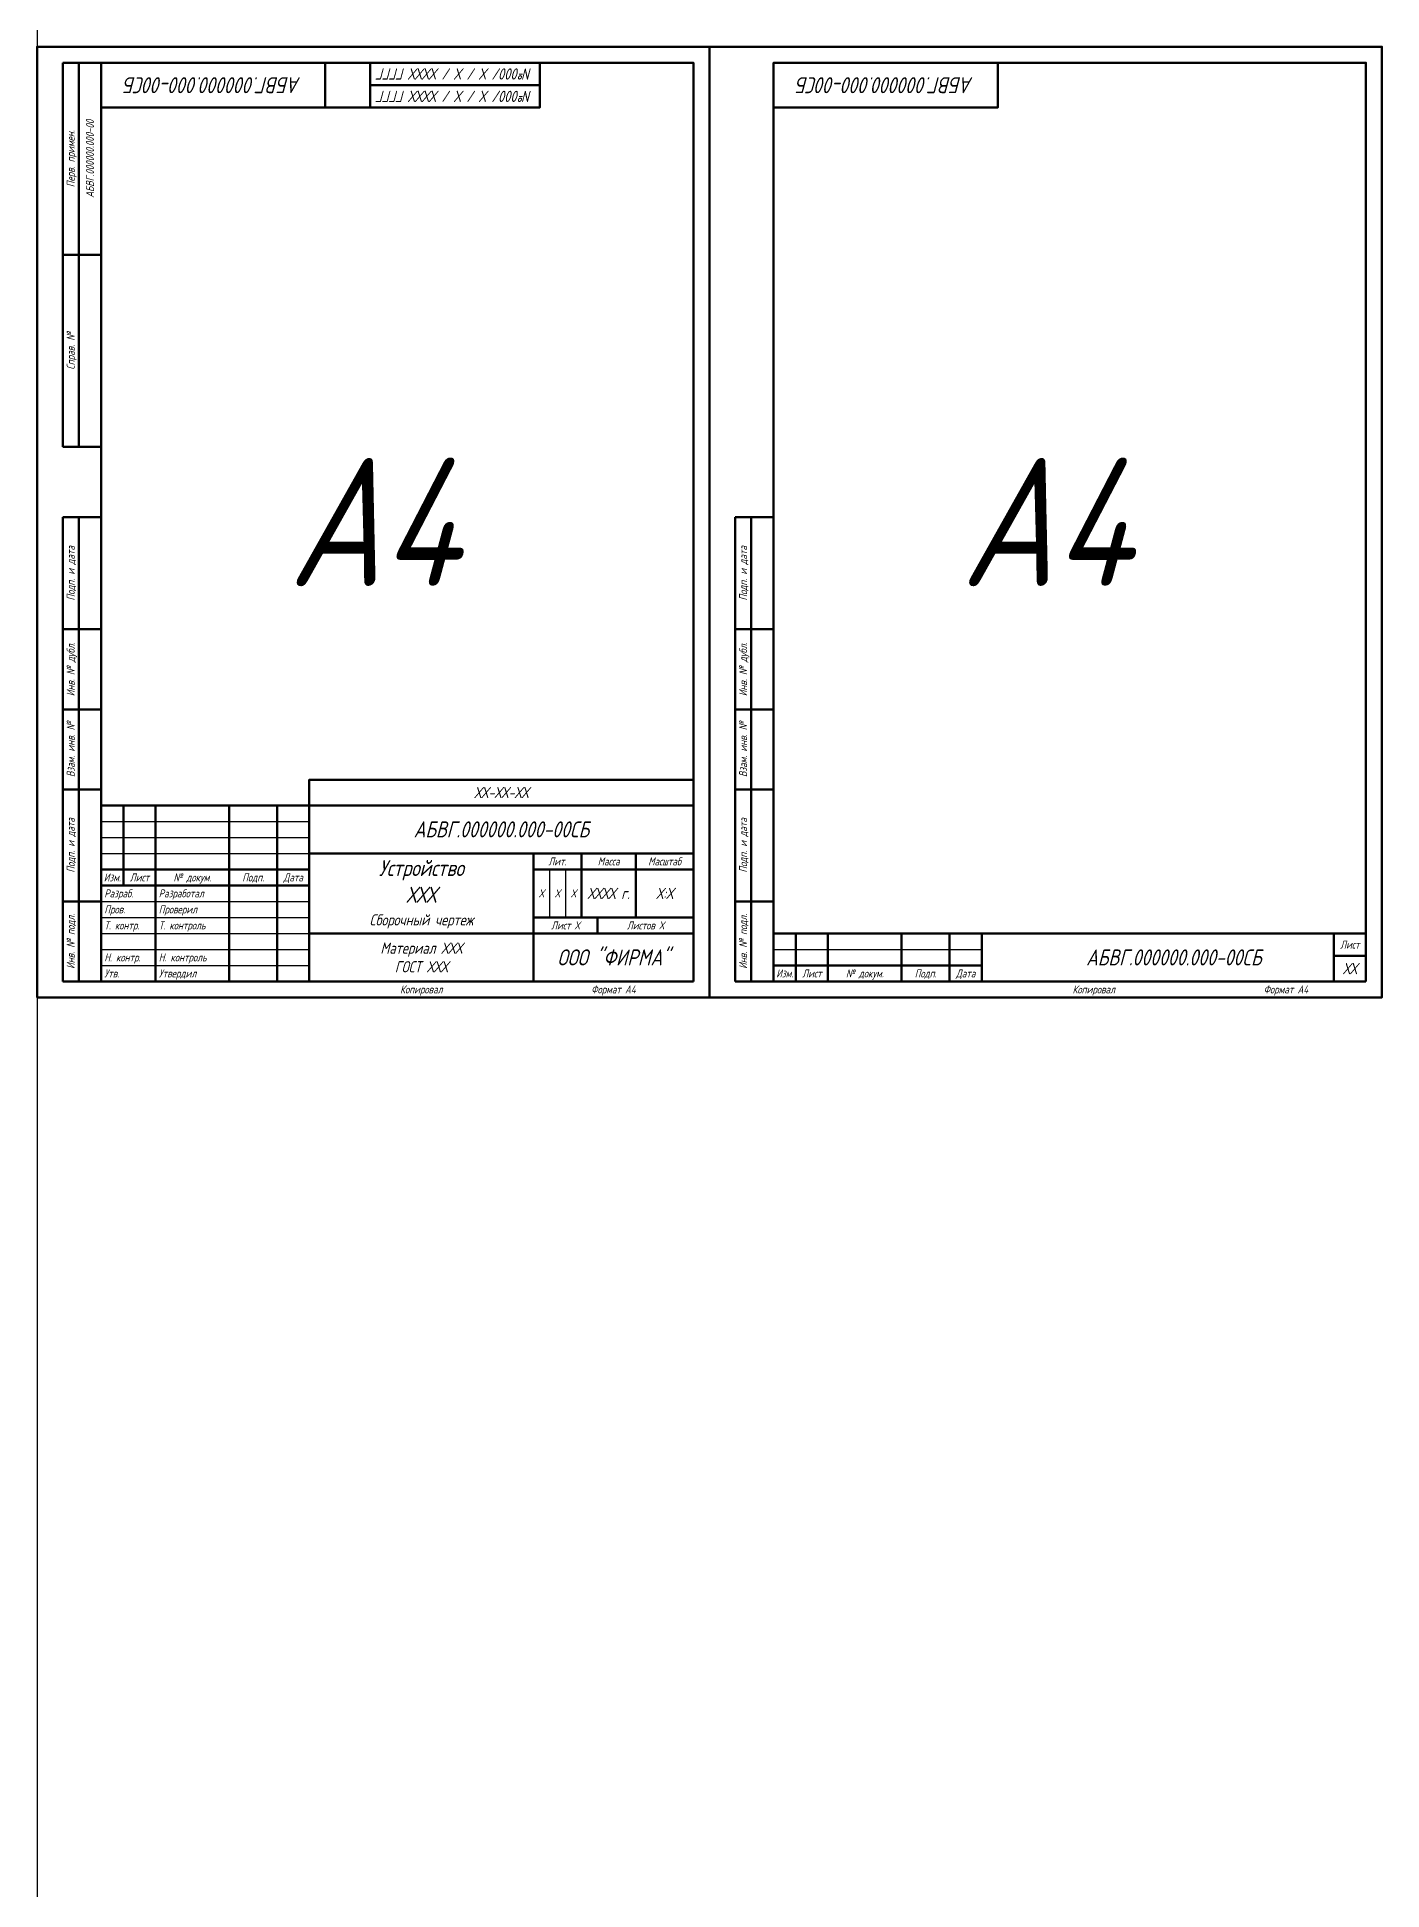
# Model space of a CAD drawing. Header units: inches. Extents: x 0 to 5320, y -3514 to 0.
# Drawn here: x 0 to 420, y -873 to -294 of the extents above; entities that cross this region are included whole.
import ezdxf

# ---------------------------------------------------------------- set-up
doc = ezdxf.new("R2010")
doc.units = ezdxf.units.IN
doc.header["$MEASUREMENT"] = 0
doc.layers.get('Defpoints').update_dxf_attribs({"color": 30})
doc.styles.add('GOST_A_05.0', font='GOST_A.TTF', dxfattribs={"height": 5})
doc.styles.add('GOST_A_40.0', font='GOST_A.TTF', dxfattribs={"height": 40})
doc.styles.add('GOST_B_02.5', font='GOST_A.TTF', dxfattribs={"height": 2.5})
doc.styles.add('GOST_B_03.5', font='GOST_A.TTF', dxfattribs={"height": 3.5})

msp = doc.modelspace()

# ---------------------------------------------------------------- linework, layer by layer
for p, q in [((0, 0), (0, -3514)), ((60, -534), (75, -534))]:
    msp.add_line(p, q)
at = {"lineweight": 50}
for p, q in [((8, -302), (8, -422)), ((8, -302), (20, -302)), ((13, -302), (13, -422)), ((90, -302), (90, -316)), ((104, -302), (104, -316)), ((104, -309), (157, -309)), ((8, -362), (20, -362)), ((8, -422), (20, -422)), ((8, -589), (8, -444)), ((8, -444), (8, -529)), ((8, -444), (20, -444)), ((13, -444), (13, -589)), ((218, -589), (218, -444)), ((218, -444), (218, -529)), ((218, -444), (230, -444)), ((223, -444), (223, -589)), ((8, -479), (20, -479)), ((218, -479), (230, -479)), ((8, -504), (20, -504)), ((218, -504), (230, -504)), ((8, -529), (20, -529)), ((218, -529), (230, -529)), ((27, -534), (27, -559)), ((37, -534), (37, -589)), ((60, -534), (60, -589)), ((75, -534), (75, -589)), ((85, -549), (205, -549)), ((155, -549), (155, -589)), ((170, -549), (170, -569)), ((187, -549), (187, -569)), ((20, -554), (85, -554)), ((155, -554), (205, -554)), ((20, -559), (85, -559)), ((8, -564), (20, -564)), ((218, -564), (230, -564)), ((155, -569), (205, -569)), ((175, -569), (175, -574)), ((85, -574), (205, -574)), ((237, -574), (237, -589)), ((247, -574), (247, -589)), ((270, -574), (270, -589)), ((285, -574), (285, -589)), ((295, -574), (415, -574)), ((295, -574), (295, -589)), ((405, -574), (405, -589)), ((230, -584), (295, -584)), ((415, -581), (405, -581)), ((8, -589), (20, -589)), ((218, -589), (230, -589)), ((230, -589), (295, -589)), ((295, -589), (415, -589))]:
    msp.add_line(p, q, dxfattribs=at)
at = {"lineweight": 25}
for p, q in [((20, -539), (85, -539)), ((20, -544), (85, -544)), ((20, -549), (85, -549)), ((160, -554), (160, -569)), ((165, -554), (165, -569)), ((20, -564), (85, -564)), ((20, -569), (85, -569)), ((20, -574), (85, -574)), ((20, -579), (85, -579)), ((20, -584), (85, -584)), ((230, -579), (295, -579))]:
    msp.add_line(p, q, dxfattribs=at)
at = {"lineweight": 50}
for points in [[(205, -589), (20, -589), (20, -302), (205, -302)], [(20, -302), (157, -302), (157, -316), (20, -316)], [(415, -589), (230, -589), (230, -302), (415, -302)], [(230, -302), (300, -302), (300, -316), (230, -316)], [(205, -534), (85, -534), (85, -526), (205, -526)], [(205, -589), (20, -589), (20, -534), (205, -534)], [(205, -589), (85, -589), (85, -534), (205, -534)], [(415, -589), (230, -589), (230, -574), (415, -574)]]:
    msp.add_lwpolyline(points, close=True, dxfattribs=at)
at = {"layer": 'Defpoints', "lineweight": 50}
for points in [[(0, -594), (210, -594), (210, -297), (0, -297)], [(210, -594), (420, -594), (420, -297), (210, -297)]]:
    msp.add_lwpolyline(points, close=True, dxfattribs=at)

# ---------------------------------------------------------------- texts
at = {"color": 1, "lineweight": 13}
for s, insert, char_height, width, attachment_point, rotation, style in [('{\\fGOST type A|b0|i1|c204|p34;АБВГ.000000.000-00СБ}', (55, -309), 5, 70, 5, 180, 'GOST_A_05.0'), ('{\\fGOST type A|b0|i1|c204|p34;№000/ Х / Х / ХХХХ ГГГГ}', (130.5, -305.5), 3.5, 53, 5, 180, 'GOST_B_03.5'), ('{\\fGOST type A|b0|i1|c204|p34;АБВГ.000000.000-00СБ}', (265, -309), 5, 70, 5, 180, 'GOST_A_05.0'), ('{\\fGOST type A|b0|i1|c204|p34;№000/ Х / Х / ХХХХ ГГГГ}', (130.5, -312.5), 3.5, 53, 5, 180, 'GOST_B_03.5'), ('{\\fGOST type A|b0|i1|c204|p34;АБВГ.000000.000-00}', (15.25, -332), 2.5, 60, 2, 90, 'GOST_B_02.5')]:
    msp.add_mtext(s, dxfattribs=dict(at, insert=insert, char_height=char_height, width=width, attachment_point=attachment_point, rotation=rotation, style=style))
at = {"lineweight": 13, "char_height": 2.5, "attachment_point": 2, "rotation": 90, "style": 'GOST_B_02.5'}
for s, insert, width in [('{\\fGOST type A|b0|i1|c204|p34;Перв. примен.}', (9.25, -332), 60), ('{\\fGOST type A|b0|i1|c204|p34;Справ. №}', (9.25, -392), 60), ('{\\fGOST type A|b0|i1|c204|p34;Подп. и дата}', (9.25, -461.5), 35), ('{\\fGOST type A|b0|i1|c204|p34;Подп. и дата}', (219.25, -461.5), 35), ('{\\fGOST type A|b0|i1|c204|p34;Инв. № дубл.}', (9.25, -491.5), 25), ('{\\fGOST type A|b0|i1|c204|p34;Инв. № дубл.}', (219.25, -491.5), 25), ('{\\fGOST type A|b0|i1|c204|p34;Взам. инв. №}', (9.25, -516.5), 25), ('{\\fGOST type A|b0|i1|c204|p34;Взам. инв. №}', (219.25, -516.5), 25), ('{\\fGOST type A|b0|i1|c204|p34;Подп. и дата}', (9.25, -546.5), 35), ('{\\fGOST type A|b0|i1|c204|p34;Подп. и дата}', (219.25, -546.5), 35), ('{\\fGOST type A|b0|i1|c204|p34;Инв. № подл.}', (9.25, -576.5), 25), ('{\\fGOST type A|b0|i1|c204|p34;Инв. № подл.}', (219.25, -576.5), 25)]:
    msp.add_mtext(s, dxfattribs=dict(at, insert=insert, width=width))
at = {"color": 1, "lineweight": 13}
for s, insert, char_height, width, attachment_point, style in [('{\\fGOST type A|b0|i1|c204|p34;ХХ-ХХ-ХХ}', (145, -530), 3.5, 120, 5, 'GOST_B_03.5'), ('{\\fGOST type A|b0|i1|c204|p34;АБВГ.000000.000-00СБ}', (145, -541.5), 5, 120, 5, 'GOST_A_05.0'), ('{\\fGOST type A|b0|i1|c204|p34;Устройство\\PХХХ}', (120, -557.75), 5, 70, 5, 'GOST_A_05.0'), ('{\\fGOST type A|b0|i1|c204|p34;Разработал}', (38, -560.25), 2.5, 22, 1, 'GOST_B_02.5'), ('{\\fGOST type A|b0|i1|c204|p34;Х}', (157.5, -561.5), 2.5, 5, 5, 'GOST_B_02.5'), ('{\\fGOST type A|b0|i1|c204|p34;Х}', (162.5, -561.5), 2.5, 5, 5, 'GOST_B_02.5'), ('{\\fGOST type A|b0|i1|c204|p34;Х}', (167.5, -561.5), 2.5, 5, 5, 'GOST_B_02.5'), ('{\\fGOST type A|b0|i1|c204|p34;ХХХХ г.}', (178.5, -561.5), 3.5, 17, 5, 'GOST_B_03.5'), ('{\\fGOST type A|b0|i1|c204|p34;Х:Х}', (196, -561.5), 3.5, 18, 5, 'GOST_B_03.5'), ('{\\fGOST type A|b0|i1|c204|p34;Проверил}', (38, -565.25), 2.5, 22, 1, 'GOST_B_02.5'), ('{\\fGOST type A|b0|i1|c204|p34;Т. контроль}', (38, -570.25), 2.5, 22, 1, 'GOST_B_02.5'), ('{\\fGOST type A|b0|i1|c204|p34;Лист Х}', (165, -570.25), 2.5, 20, 2, 'GOST_B_02.5'), ('{\\fGOST type A|b0|i1|c204|p34;Листов Х}', (190, -570.25), 2.5, 30, 2, 'GOST_B_02.5'), ('{\\fGOST type A|b0|i1|c204|p34;Материал ХХХ\\PГОСТ ХХХ}', (120, -581.5), 3.5, 70, 5, 'GOST_B_03.5'), ('{\\fGOST type A|b0|i1|c204|p34;ООО "ФИРМА"}', (180, -581.5), 5, 50, 5, 'GOST_A_05.0'), ('{\\fGOST type A|b0|i1|c204|p34;Н. контроль}', (38, -580.25), 2.5, 22, 1, 'GOST_B_02.5'), ('{\\fGOST type A|b0|i1|c204|p34;АБВГ.000000.000-00СБ}', (355, -581.5), 5, 120, 5, 'GOST_A_05.0'), ('{\\fGOST type A|b0|i1|c204|p34;ХХ}', (410, -585), 3.5, 10, 5, 'GOST_B_03.5'), ('{\\fGOST type A|b0|i1|c204|p34;Утвердил}', (38, -585.25), 2.5, 22, 1, 'GOST_B_02.5')]:
    msp.add_mtext(s, dxfattribs=dict(at, insert=insert, char_height=char_height, width=width, attachment_point=attachment_point, style=style))
at = {"lineweight": 13}
for s, insert, char_height, width, attachment_point, style in [('{\\fGOST type A|b0|i1|c204|p34;Изм.}', (23.5, -555.25), 2.5, 7, 2, 'GOST_B_02.5'), ('{\\fGOST type A|b0|i1|c204|p34;Лист}', (32, -555.25), 2.5, 10, 2, 'GOST_B_02.5'), ('{\\fGOST type A|b0|i1|c204|p34;№ докум.}', (48.5, -555.25), 2.5, 23, 2, 'GOST_B_02.5'), ('{\\fGOST type A|b0|i1|c204|p34;Подп.}', (67.5, -555.25), 2.5, 15, 2, 'GOST_B_02.5'), ('{\\fGOST type A|b0|i1|c204|p34;Дата}', (80, -555.25), 2.5, 10, 2, 'GOST_B_02.5'), ('{\\fGOST type A|b0|i1|c204|p34;Лит.}', (162.5, -550.25), 2.5, 15, 2, 'GOST_B_02.5'), ('{\\fGOST type A|b0|i1|c204|p34;Масса}', (178.5, -550.25), 2.5, 17, 2, 'GOST_B_02.5'), ('{\\fGOST type A|b0|i1|c204|p34;Масштаб}', (196, -550.25), 2.5, 18, 2, 'GOST_B_02.5'), ('{\\fGOST type A|b0|i1|c204|p34;Разраб.}', (21, -560.25), 2.5, 16, 1, 'GOST_B_02.5'), ('{\\fGOST type A|b0|i1|c204|p34;Пров.}', (21, -565.25), 2.5, 16, 1, 'GOST_B_02.5'), ('{\\fGOST type A|b0|i1|c204|p34;Т. контр.}', (21, -570.25), 2.5, 16, 1, 'GOST_B_02.5'), ('{\\fGOST type A|b0|i1|c204|p34;Сборочный чертеж}', (120, -570.25), 3.5, 70, 5, 'GOST_B_03.5'), ('{\\fGOST type A|b0|i1|c204|p34;Лист}', (410, -577.5), 2.5, 10, 5, 'GOST_B_02.5'), ('{\\fGOST type A|b0|i1|c204|p34;Н. контр.}', (21, -580.25), 2.5, 16, 1, 'GOST_B_02.5'), ('{\\fGOST type A|b0|i1|c204|p34;Утв.}', (21, -585.25), 2.5, 16, 1, 'GOST_B_02.5'), ('{\\fGOST type A|b0|i1|c204|p34;Копировал}', (120, -590.25), 2.5, 70, 2, 'GOST_B_02.5'), ('{\\fGOST type A|b0|i1|c204|p34;Формат А4}', (180, -590.25), 2.5, 50, 2, 'GOST_B_02.5'), ('{\\fGOST type A|b0|i1|c204|p34;Изм.}', (233.5, -585.25), 2.5, 7, 2, 'GOST_B_02.5'), ('{\\fGOST type A|b0|i1|c204|p34;Лист}', (242, -585.25), 2.5, 10, 2, 'GOST_B_02.5'), ('{\\fGOST type A|b0|i1|c204|p34;№ докум.}', (258.5, -585.25), 2.5, 23, 2, 'GOST_B_02.5'), ('{\\fGOST type A|b0|i1|c204|p34;Подп.}', (277.5, -585.25), 2.5, 15, 2, 'GOST_B_02.5'), ('{\\fGOST type A|b0|i1|c204|p34;Дата}', (290, -585.25), 2.5, 10, 2, 'GOST_B_02.5'), ('{\\fGOST type A|b0|i1|c204|p34;Копировал}', (330, -590.25), 2.5, 70, 2, 'GOST_B_02.5'), ('{\\fGOST type A|b0|i1|c204|p34;Формат А4}', (390, -590.25), 2.5, 50, 2, 'GOST_B_02.5')]:
    msp.add_mtext(s, dxfattribs=dict(at, insert=insert, char_height=char_height, width=width, attachment_point=attachment_point, style=style))
at = {"layer": 'Defpoints', "lineweight": 13, "char_height": 40, "width": 210, "attachment_point": 5, "style": 'GOST_A_40.0'}
for insert in [(105, -445.5), (315, -445.5)]:
    msp.add_mtext('{\\fGOST type A|b0|i1|c204|p34;A4}', dxfattribs=dict(at, insert=insert))

doc.saveas('drawing.dxf')
